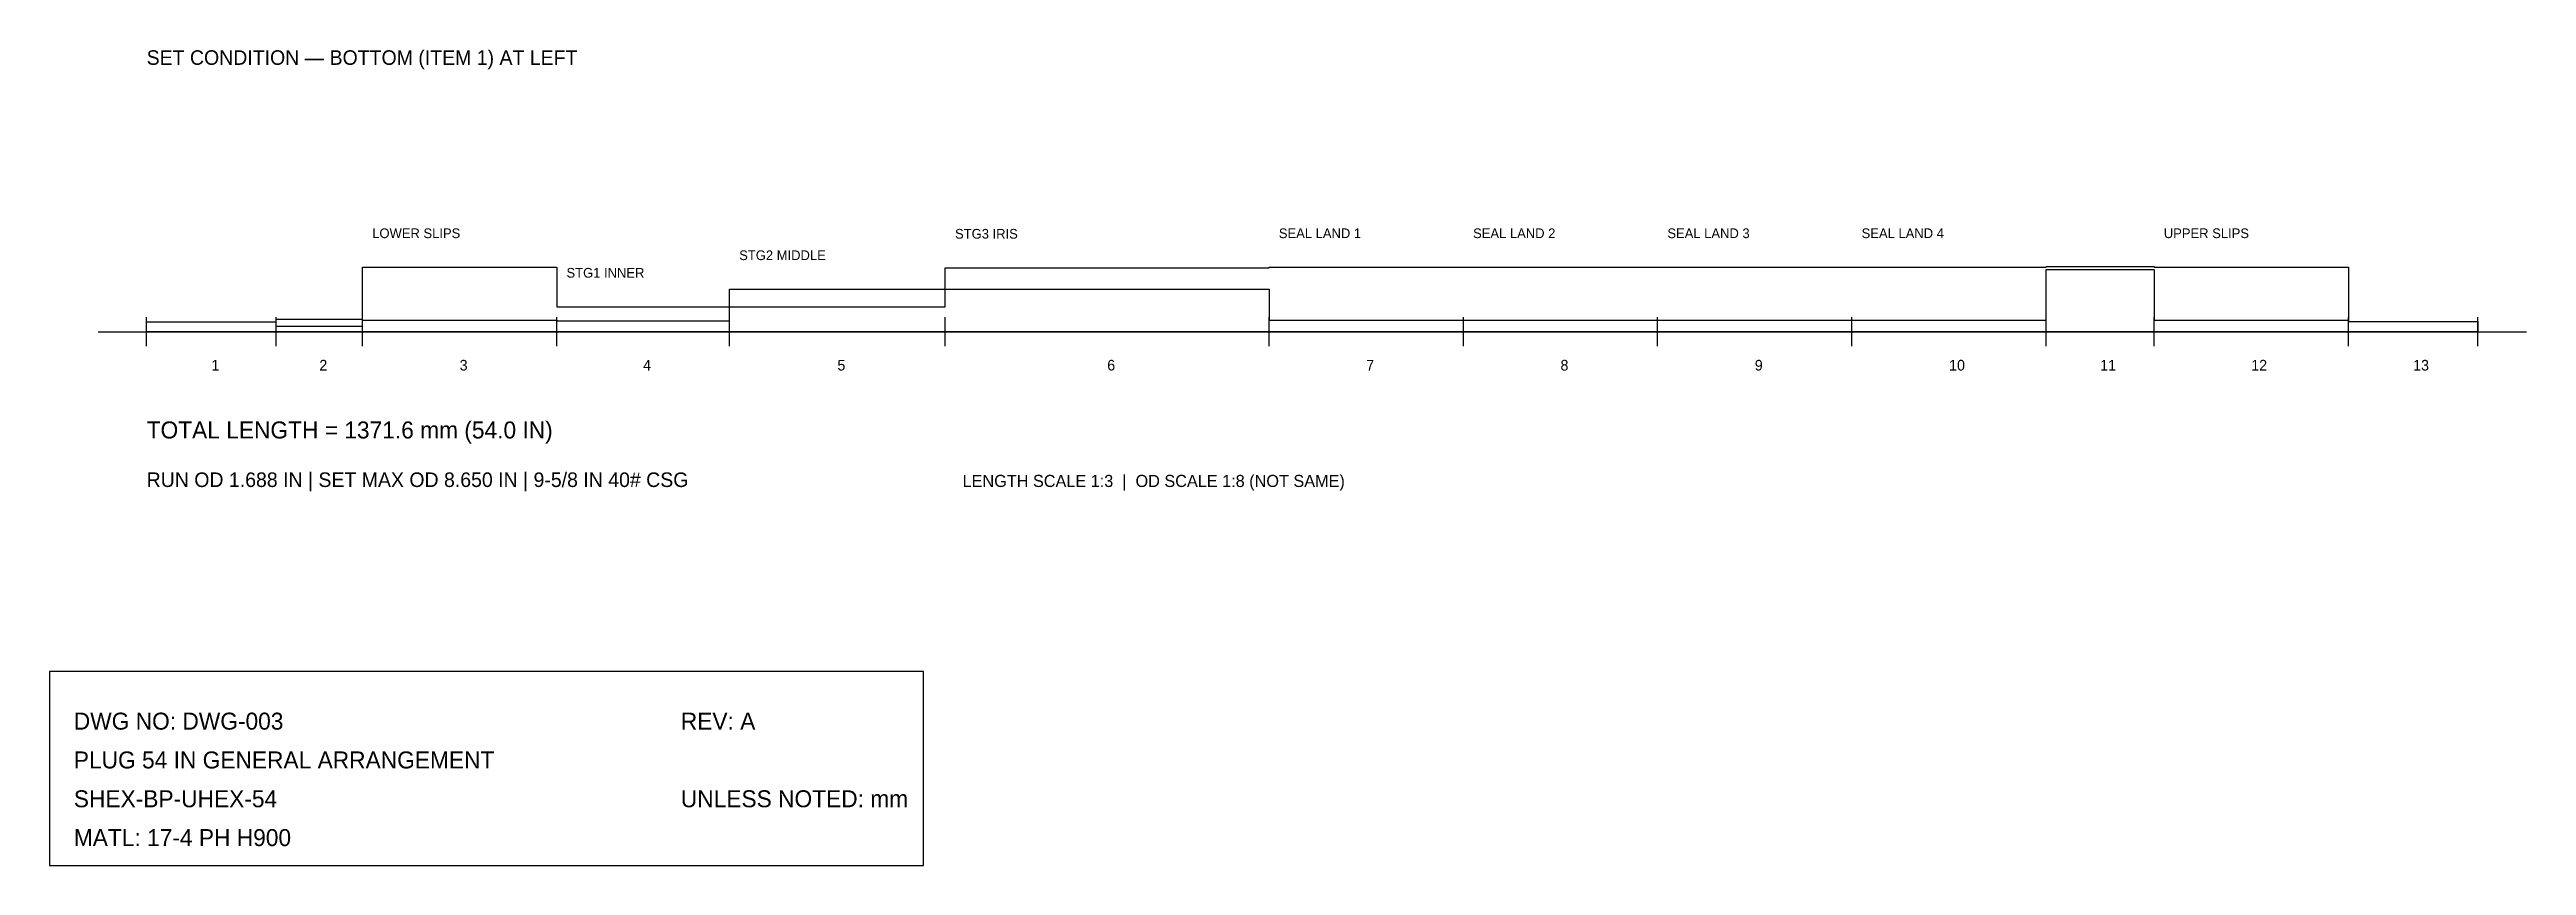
# Model space of a CAD drawing. Header units: millimetres. Extents: x 10 to 520, y 10 to 178.
import ezdxf

# ---------------------------------------------------------------- set-up
doc = ezdxf.new("R2010")
doc.units = ezdxf.units.MM
for name, color, linetype in [('CENTER', 1, 'Continuous'), ('DIM', 3, 'Continuous'), ('HIDDEN', 8, 'Continuous'), ('OUTLINE', 7, 'Continuous'), ('TEXT', 2, 'Continuous')]:
    doc.layers.add(name, color=color, linetype=linetype)

msp = doc.modelspace()

# ---------------------------------------------------------------- linework, layer by layer
at = {"layer": 'CENTER'}
for p, q in [((30, 117), (30, 123)), ((56.67, 117), (56.67, 123)), ((74.45, 117), (74.45, 123)), ((114.455, 117), (114.455, 123)), ((150.015, 117), (150.015, 123)), ((194.465, 117), (194.465, 123)), ((261.14, 117), (261.14, 123)), ((301.145, 117), (301.145, 123)), ((341.15, 117), (341.15, 123)), ((381.155, 117), (381.155, 123)), ((421.16, 117), (421.16, 123)), ((443.385, 117), (443.385, 123)), ((483.39, 117), (483.39, 123)), ((510.06, 117), (510.06, 123)), ((20, 120), (520.06, 120))]:
    msp.add_line(p, q, dxfattribs=at)
at = {"layer": 'HIDDEN'}
msp.add_lwpolyline([(56.67, 121.143), (74.45, 121.143), (74.45, 122.3622), (114.455, 122.3622), (114.455, 122.2098), (150.015, 122.2098), (150.015, 125.1435), (194.465, 125.1435), (194.465, 128.763), (261.14, 128.763), (261.14, 122.3622), (301.145, 122.3622), (301.145, 122.3622), (341.15, 122.3622), (341.15, 122.3622), (381.155, 122.3622), (381.155, 122.3622), (421.16, 122.3622), (421.16, 132.8016), (443.385, 132.8016), (443.385, 122.3622), (483.39, 122.3622)], dxfattribs=at)
at = {"layer": 'OUTLINE'}
for points in [[(30, 120), (30, 122.0574), (56.67, 122.0574), (56.67, 122.57251), (74.45, 122.57251), (74.45, 133.28928), (114.455, 133.28928), (114.455, 125.1435), (150.015, 125.1435), (150.015, 128.763), (194.465, 128.763), (194.465, 133.1826), (261.14, 133.1826), (261.14, 133.28928), (301.145, 133.28928), (301.145, 133.28928), (341.15, 133.28928), (341.15, 133.28928), (381.155, 133.28928), (381.155, 133.28928), (421.16, 133.28928), (421.16, 133.4112), (443.385, 133.4112), (443.385, 133.28928), (483.39, 133.28928), (483.39, 122.0955), (510.06, 122.0955), (510.06, 120), (30, 120)], [(10, 10), (190, 10), (190, 50), (10, 50), (10, 10)]]:
    msp.add_lwpolyline(points, dxfattribs=at)

# ---------------------------------------------------------------- texts
at = {"layer": 'DIM'}
for s, height, p in [('1', 2.2, (43.335, 112)), ('2', 2.2, (65.56, 112)), ('3', 2.2, (94.4525, 112)), ('4', 2.2, (132.235, 112)), ('5', 2.2, (172.24, 112)), ('6', 2.2, (227.8025, 112)), ('7', 2.2, (281.1425, 112)), ('8', 2.2, (321.1475, 112)), ('9', 2.2, (361.1525, 112)), ('10', 2.2, (401.1575, 112)), ('11', 2.2, (432.2725, 112)), ('12', 2.2, (463.3875, 112)), ('13', 2.2, (496.725, 112)), ('TOTAL LENGTH = 1371.6 mm (54.0 IN)', 3.5, (30, 98))]:
    msp.add_text(s, height=height, dxfattribs=at).set_placement(p)
at = {"layer": 'TEXT'}
for s, height, p in [('SET CONDITION — BOTTOM (ITEM 1) AT LEFT', 3, (30, 175)), ('LOWER SLIPS', 2, (76.45, 139.28928)), ('STG3 IRIS', 2, (196.465, 139.1826)), ('SEAL LAND 1', 2, (263.14, 139.28928)), ('SEAL LAND 2', 2, (303.145, 139.28928)), ('SEAL LAND 3', 2, (343.15, 139.28928)), ('SEAL LAND 4', 2, (383.155, 139.28928)), ('UPPER SLIPS', 2, (445.385, 139.28928)), ('STG1 INNER', 2, (116.455, 131.1435)), ('STG2 MIDDLE', 2, (152.015, 134.763)), ('RUN OD 1.688 IN | SET MAX OD 8.650 IN | 9-5/8 IN 40# CSG', 3, (30, 88)), ('LENGTH SCALE 1:3  |  OD SCALE 1:8 (NOT SAME)', 2.5, (198.021, 88)), ('DWG NO: DWG-003', 3.5, (15, 38)), ('REV: A', 3.5, (140, 38)), ('PLUG 54 IN GENERAL ARRANGEMENT', 3.5, (15, 30)), ('SHEX-BP-UHEX-54', 3.5, (15, 22)), ('UNLESS NOTED: mm', 3.5, (140, 22)), ('MATL: 17-4 PH H900', 3.5, (15, 14))]:
    msp.add_text(s, height=height, dxfattribs=at).set_placement(p)

doc.saveas('drawing.dxf')
